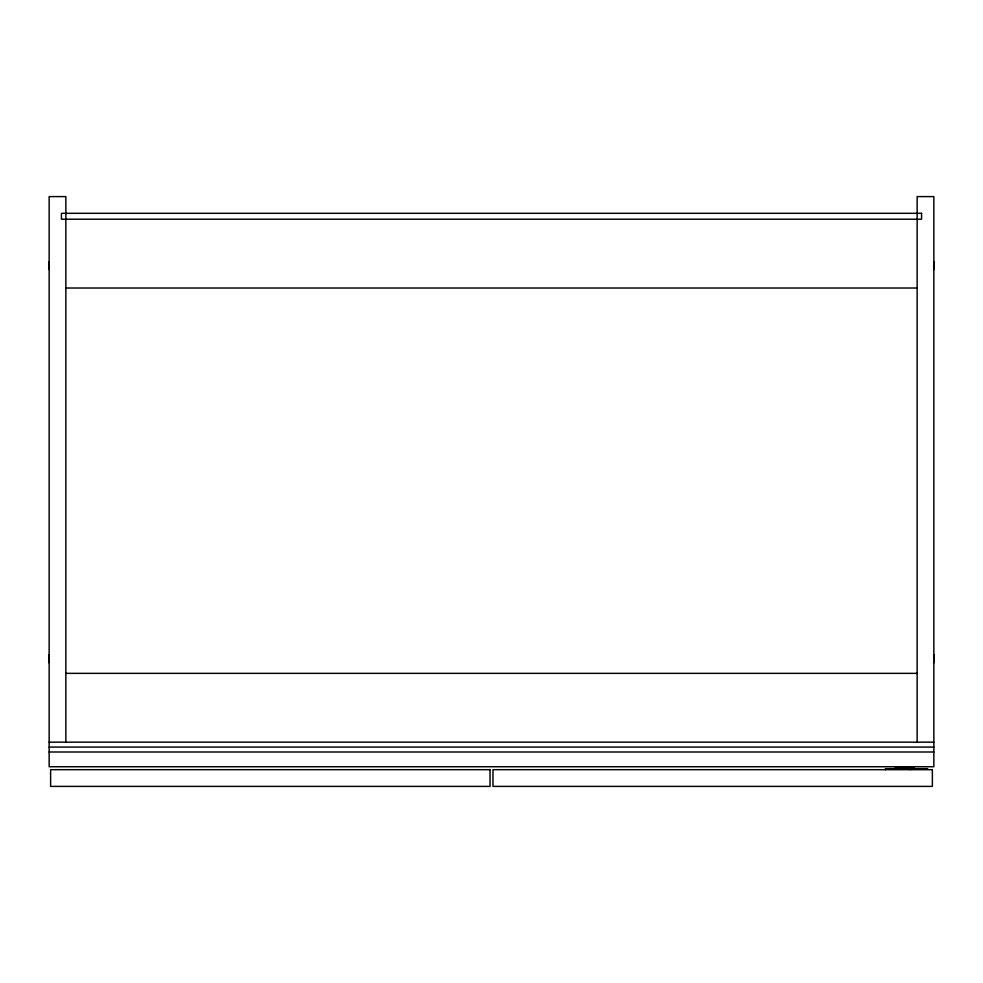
<?xml version="1.0" encoding="UTF-8"?>
<svg xmlns="http://www.w3.org/2000/svg" width="983" height="983" viewBox="0 0 983 983"><rect width="100%" height="100%" fill="white"/><g stroke="black" fill="none" stroke-linecap="round" stroke-linejoin="round"><path stroke-width="1.47" d="M65.861 288.019L917.139 288.019M65.861 673.355L917.139 673.355M49.15 742.165L933.85 742.165M49.15 747.08L933.85 747.08M49.15 751.995L933.85 751.995M895.034 766.973L914.46 766.973M927.645 768.706L885.376 768.706L885.376 769.689M917.139 742.165L917.139 196.6L933.85 196.6L933.85 766.74L49.15 766.74L49.15 196.6L65.861 196.6L65.861 742.165M910.258 768.706L910.258 769.689M49.236 269.428A29.662 29.662 0 0 1 49.236 261.724M49.101 269.44A29.662 29.662 0 0 1 49.089 261.711M933.764 261.724A29.662 29.662 0 0 1 933.764 269.428M933.862 261.711A29.576 29.576 0 0 1 933.887 269.44M933.764 654.924A29.662 29.662 0 0 1 933.764 662.628M933.862 654.911A29.576 29.576 0 0 1 933.887 662.64M49.236 662.628A29.662 29.662 0 0 1 49.236 654.924M49.101 662.64A29.662 29.662 0 0 1 49.089 654.911M921.562 213.311L61.438 213.311L61.438 219.209L921.562 219.209L921.562 213.311M490.026 769.689L50.625 769.689L50.625 786.4L490.026 786.4L490.026 769.689M932.375 769.689L492.974 769.689L492.974 786.4L932.375 786.4L932.375 769.689"/></g></svg>
